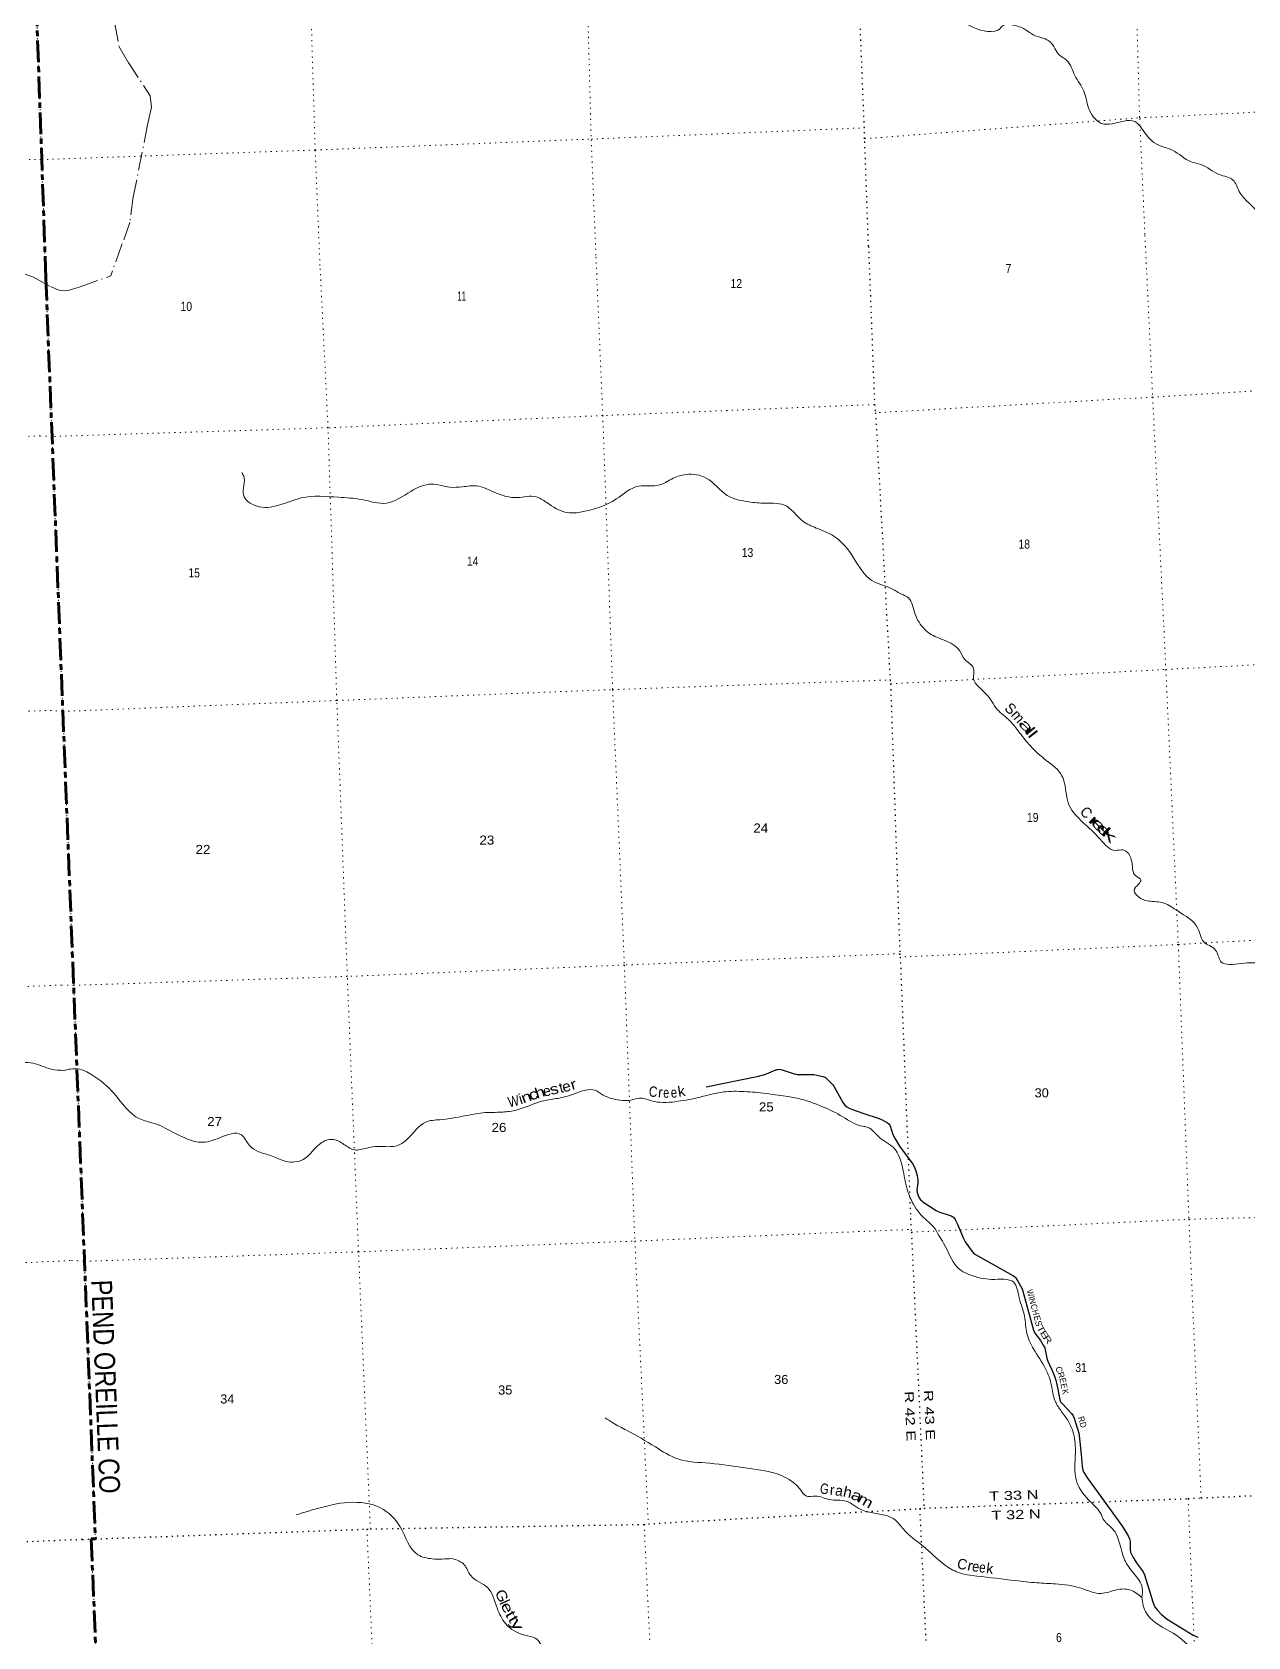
# Model space of a CAD drawing. Header units: feet. Extents: x 733631 to 986127, y 195788 to 388968.
# Drawn here: x 857588 to 880990, y 311815 to 342713 of the extents above; entities that cross this region are included whole.
import ezdxf
from ezdxf.enums import TextEntityAlignment as Align

# ---------------------------------------------------------------- set-up
doc = ezdxf.new("R2010")
doc.units = ezdxf.units.FT
doc.header["$LTSCALE"] = 70
for name, pattern in [('DOT_DASHED', [7.7, 5, -1.2, 0.3, -1.2]), ('DOTTED', [1.5, 0.3, -1.2]), ('LONG_DASH_SHORT_DASH', [9.9, 6, -1.2, 1.5, -1.2])]:
    doc.linetypes.add(name, pattern=pattern)
for name, color, linetype, lineweight in [('11', 7, 'LONG_DASH_SHORT_DASH', 60), ('29', 7, 'Continuous', 25), ('39', 7, 'Continuous', 13), ('44', 7, 'DOT_DASHED', 13), ('6', 7, 'DOTTED', 25), ('7', 7, 'DOTTED', 13)]:
    doc.layers.add(name, color=color, linetype=linetype, lineweight=lineweight)
for name, color, linetype in [('12', 7, 'Continuous'), ('30', 7, 'Continuous'), ('41', 7, 'Continuous')]:
    doc.layers.add(name, color=color, linetype=linetype)

msp = doc.modelspace()

# ---------------------------------------------------------------- linework, layer by layer
at = {"layer": '11'}
for points in [[(856072.3, 378071.98), (856192.83, 378079.02), (857452.27, 345317.99), (857599.36, 345323.04), (857851.76, 337969.91)], [(857851.76, 337969.91), (858806.11, 313701.42), (858725.45, 313701.87), (859634.96, 292032.75)]]:
    msp.add_lwpolyline(points, dxfattribs=at)
at = {"layer": '29'}
for points in [[(870561.84, 322406.31), (871569.28, 322609.39), (871663.7, 322635.71), (871723.27, 322657.52), (871900.38, 322732.28), (871923.35, 322739.18), (871944.75, 322742.46), (871975.05, 322742.63), (872001.48, 322739.18), (872062.53, 322722.65), (872258.83, 322655.26), (872295.14, 322648.62), (872313.98, 322646.07), (872597.76, 322646.07), (872608.1, 322644.92), (872634.7, 322641.13), (872808.01, 322604.68), (872829.84, 322598.36), (872845.92, 322592.03), (872859.13, 322585.14), (872873.49, 322573.64), (873001.02, 322446.03), (873019.47, 322419.44), (873191.15, 322103.04), (873229.08, 322051.14), (873268.15, 322018.95), (873314.1, 321993.66), (873381.31, 321966.9), (873575.4, 321897.48), (873893.77, 321794.37), (873952.89, 321769.49), (873997.7, 321746.5), (874045.95, 321716.61), (874076.85, 321690.24), (874095.35, 321666.02), (874109.14, 321637.28), (874149.41, 321505.32), (874173.49, 321451.04), (874198.76, 321405.06), (874286.49, 321260.26), (874541.15, 320917.62), (874567.53, 320871.27), (874600.88, 320786.56), (874626.16, 320692.29), (874636.34, 320613.57), (874636.51, 320560.09), (874616.97, 320414.08), (874621.8, 320372.94), (874642.25, 320312.92), (874662.94, 320269.23), (874676.72, 320246.24), (874689.36, 320230.15), (874705.62, 320214.66), (874733.02, 320192.21), (874988.36, 320025.48), (875042.08, 320001.38), (875275.31, 319920.9), (875309.78, 319903.66), (875321.76, 319894.69), (875340.8, 319872.62), (875354.58, 319849.63), (875402.85, 319758.5), (875512.08, 319500.3), (875551.05, 319421.96), (875682.03, 319233.43), (875710.75, 319202.39), (875744.53, 319178.1), (876464.3, 318775.24), (876495.47, 318752.9), (876515, 318732.2), (876558.68, 318665.78), (876635.64, 318526.42), (876659.86, 318469.82), (876863.11, 317719.38), (876891.61, 317663.37), (876995.09, 317521.97), (877051.53, 317434.28), (877079.11, 317379.09), (877089.77, 317339.89), (877122.77, 317183.66), (877141.16, 317121.89), (877215.02, 316959.21), (877267.53, 316836.48), (877296.09, 316760.47), (877331.65, 316583.53)], [(877331.65, 316583.53), (877373.23, 316376.63), (877381.28, 316342.16), (877399.06, 316318.43), (877524.22, 316193.98), (877594.98, 316116.83), (877624.85, 316073.14), (877644.67, 316026.99), (877732.85, 315738.61), (877742.16, 315693.69), (877780.21, 315323.88), (877797.5, 315098.55), (877814.43, 315025.84), (877832.82, 314979.86), (877899.64, 314872.36), (878573.65, 313941.2), (878687.62, 313761.24), (878712.89, 313706.06), (878722.17, 313654.2), (878724.38, 313492.23), (878733.57, 313443.95), (878748.11, 313411.04), (878779.53, 313345.08), (878861.27, 313219.56), (878974.85, 313066.87), (878999.27, 313008.83), (879158.67, 312487.45), (879179.35, 312434.57), (879212.66, 312375.94), (879244.83, 312333.4), (879328.71, 312246.03), (879438.46, 312157.68), (879937.08, 311849.46), (880029.54, 311811.47)]]:
    msp.add_lwpolyline(points, dxfattribs=at)
at = {"layer": '39'}
for points in [[(862216.07, 344364.24), (862648.66, 344318.6), (863072.04, 344454.66), (863342.13, 344426.88), (863829.9, 344417.8), (864231.63, 344538.84), (864985.78, 344698.07), (865366.15, 344745.44), (865728.61, 344836.61), (865993.32, 344893.58), (866438.47, 344939.47), (866625.29, 344920.54), (866908.68, 344862.94), (867250.4, 344813.71), (867632.15, 344877.33), (867853.68, 345003.4), (868278.06, 345012.05), (868568.17, 344989.1), (868878.54, 344914.36), (869149.48, 344660.05), (869341.33, 344513.87), (869664.07, 344484.12), (870030.71, 344520.84), (870223.74, 344498.11), (870510.64, 344351.64), (870944.03, 344285.8), (871457.17, 344299.98), (871791.66, 344177.64), (872403.72, 343787.08), (872899.09, 343636.7), (873297.56, 343533.07), (874297.16, 343315.59), (874554.43, 343356.09), (874749.75, 343224.21), (875011.58, 342995.83), (875291.36, 342978.55), (875579.01, 342864.48), (876118.17, 342732), (876201.79, 342765.65), (876267.89, 342832.99), (876473.62, 342847.18), (876693.12, 342768.85), (876883.92, 342648.93), (877188.28, 342521.36), (877359.88, 342273.24), (877501.5, 342169.58), (877658.63, 341878.41), (877832.3, 341577.78), (877921.96, 341253.6), (878168.33, 340955.83), (878605.48, 340999.37), (878814.19, 340989.4), (878942.63, 340860.96), (879223.49, 340560.5), (879539.81, 340437.45), (879896.38, 340216.85), (880086.57, 340163.67), (880440.01, 339971.27), (880703.11, 339864.32), (880825.05, 339644.59), (881003.45, 339429.1), (881248.12, 339123.17), (881302.92, 338889.56)], [(861623.08, 334236.3), (861661.17, 334165.61), (861654.59, 333801.49), (861901.76, 333589.24), (862769.63, 333743.04), (863482.37, 333756.3), (863934.29, 333712.49), (864407.22, 333643.09), (864876.76, 333870.76), (865278.42, 334009.27), (865629.76, 333952.06), (865869.98, 333957.91), (866144.13, 333977.01), (866495.7, 333849.04), (866927.16, 333749.97), (867288.28, 333765.86), (867483.55, 333661.07), (867898.04, 333460.36), (868172.32, 333475.42), (868833.07, 333725.54), (869261.66, 333970.06), (869664.97, 333993.39), (869893.72, 334106.02), (870179.74, 334196.27), (870561.8, 334125.91), (870968.36, 333793.53), (871386.53, 333667.75), (871692.43, 333641.39), (872114.47, 333584.46), (872207.79, 333508.68), (872420.53, 333299.33), (872681.41, 333164.35), (873021.77, 333007.71), (873400.7, 332591.54), (873752.01, 332154.24), (874134.88, 331994.95), (874334.31, 331886.26), (874428.63, 331842.85), (874571.41, 331546.3), (874736.46, 331248.46), (874863.31, 331135.36), (875146.32, 331003.12), (875437.44, 330806.46), (875544.08, 330630.02), (875711.07, 330461.63), (875709.55, 330255.37), (875792.51, 330124.66), (876037.19, 329863.8), (876139.28, 329703.39), (876380.79, 329478.82), (876567.54, 329260.53), (876803.04, 328971.07), (877108.97, 328689.98), (877409.31, 328394.55), (877458.21, 328254.64), (877552.77, 327823.07), (877815.72, 327496.1), (878153.48, 327167.53), (878439, 326956.53), (878584.11, 326967.35), (878643.48, 326943.01), (878766.02, 326647.82), (878826.17, 326471.89), (878929.91, 326386.33), (878885.87, 326310.09), (878803.01, 326184.05), (878879.46, 326067.28), (879082.16, 325982.95), (879372.3, 325943.94), (879639.81, 325790.98), (880028.28, 325455.98), (880166.71, 325169.4), (880281.72, 325110.5), (880387.99, 325008.86), (880477.23, 324807.59), (880634.24, 324762.2), (881087.75, 324795.26), (881485.67, 324670.84), (881750.56, 324473.31), (882172.36, 324297.1), (882395.06, 324092.13), (882453.87, 323831.24), (882785.12, 323516.61), (883042.33, 323306.7), (883328.31, 322954.19)], [(858205.46, 322721.33), (857954.39, 322747.06), (857606.17, 322860.92), (857399.51, 322869.08), (856822.81, 322711.32), (856543.23, 322668.15), (856240.83, 322747.39), (855952.98, 322976.77), (855462.32, 323165.96), (854811.99, 323243.85), (854288.13, 323187.17), (853264.37, 323135.39), (852590.45, 323141.63), (852211.54, 323050.14), (851640.87, 322732.93), (851263.94, 322481.84), (850896.19, 322148.24), (850432.74, 321831.14)], [(858198.13, 322722.08), (858470.14, 322751.02), (858737.32, 322639.13), (859165.03, 322277.12), (859661.44, 321787.98), (859922.66, 321705.57), (860525.65, 321422.09), (860831.41, 321337.09), (861198.29, 321425.95), (861616.72, 321482.12), (861774.9, 321273.01), (861944.25, 321157.26), (862193.3, 321076.47), (862473.46, 320970.42), (862805.69, 321005.58), (863164.91, 321334.76), (863389.34, 321392.66), (863590.34, 321298.17), (863791.72, 321191.56), (864029.03, 321225.62), (864246.22, 321257), (864627.4, 321277.59), (864815.33, 321403.03), (865166.61, 321727.91), (865435.89, 321773.13), (865910.38, 321845.3), (866266.05, 321905.48), (866582.91, 321915.87), (866844.63, 321944.67), (867460.63, 322140.75), (867741.89, 322190.41), (868046.14, 322279.23), (868422, 322340.08), (868580.49, 322248.23), (868900.81, 322149.56), (869135.05, 322153.2), (869273.34, 322188.06), (869511.4, 322135.22), (869962.42, 322119.68), (870384.3, 322194.16), (870899.95, 322306.09), (871295.64, 322315.02), (871715.08, 322276.21), (871950.47, 322243.5), (872316, 322184.72), (872804.01, 322022.82), (873192, 321829.33), (873577.66, 321645.87), (873652.85, 321632.16), (873759.85, 321570.98), (873885.19, 321441.65), (874166.48, 321236.58), (874354.52, 320787.87), (874446.1, 320386.53), (874550.75, 320145.34), (874813.45, 319826.44), (874938.46, 319707.22), (875042.7, 319542.83), (875132.22, 319396.16), (875470.29, 318867.46), (875638.55, 318786.04), (876057.51, 318698.7), (876481.56, 318641.84), (876590.1, 318342.15), (876690.48, 317981.54), (876735.08, 317659.53), (876863.81, 317360.5), (877096.27, 316975.91), (877209.43, 316658.18), (877275.26, 316367.19), (877380.07, 316184.63), (877521.79, 315985.09), (877621.45, 315774.06), (877669.87, 315395.57), (877661.91, 315011.19), (877699.13, 314794.07), (877961.74, 314414.51), (878163.2, 314178.52), (878223.7, 314055.16), (878378, 313904.54), (878617.41, 313301.85), (878795.62, 313034.76), (878957.95, 312759.07), (878951.76, 312572.87)], [(878951.76, 312572.87), (878720.77, 312720.97), (878462.18, 312720.58), (878163.34, 312652.15), (877782.4, 312750.85), (877286.75, 312835.68), (876930.52, 312856.35), (876517.01, 312899.4), (875770.78, 312986.12), (875417.05, 313055.39), (875151.68, 313204.38), (874729.96, 313568.61), (874364.4, 313882.11), (874184.34, 314080.4), (873963.42, 314166.15), (873709.28, 314216.45), (873568.68, 314254.29), (873256.06, 314428.01), (872935.84, 314459.97), (872665.04, 314525.89), (872491.28, 314526.26), (872365.69, 314663.66), (872205.33, 314814.07), (872024.32, 314915.29), (871360.99, 315063.36), (870630.65, 315158.69), (870017.88, 315241.7), (869584.26, 315472.11), (869030.56, 315793.59), (868765.39, 315936.53), (868616.8, 316034.76)], [(865670.7, 313324.12), (865291.09, 313317.74), (865011.77, 313397.53), (864673.44, 313934.31), (864294.17, 314297.91), (863684.73, 314403.27), (863056.32, 314279.56), (862672.04, 314165.88)], [(889495.18, 307889.31), (889270.66, 307966.18), (889231.11, 308065.97), (889232.86, 308201.48), (889175.66, 308284.52), (889137.69, 308398.51), (889077.06, 308525.91), (889063.78, 308689.23), (888909.65, 308771.11), (888517.65, 308899.77), (888323.88, 308830.75), (888169.77, 308785.26), (887988.74, 309013.84), (887909.01, 309233.61), (887908.72, 309496.42), (887794.04, 309735.26), (887608.84, 309777.71), (887444.25, 309744.01), (887340.29, 309772.95), (887328.04, 309903.95), (887236.67, 309981.83), (887074.22, 309944.15), (886910.64, 310005.5), (886784.69, 310217.69), (886754.88, 310582.64), (886832.55, 310934.94), (886901.06, 311003.9), (886968.35, 311111.24), (886910.8, 311269.06), (886902.11, 311351.67), (886856.1, 311400.7), (886822.99, 311488.57), (886818.79, 311557.17), (886794.53, 311621.07), (886720.37, 311602.46), (886699.7, 311680.63), (886627.28, 311797.54), (886599.81, 311962.41), (886607.95, 312150.7), (886530.55, 312170.4), (886418.57, 312134.38), (886289.36, 312194.84), (886231.33, 312304.13), (886134.27, 312307.01), (885975.7, 312528.24), (885875.33, 312571.44), (885789.77, 312530.23), (885677.31, 312635.71), (885735.44, 312777.11), (885859.37, 313072.3), (885826.46, 313154.11), (885715.78, 313140.37), (885652.6, 313221.19), (885648.61, 313346.4), (885606, 313415.76), (885526.18, 313574.88), (885582.11, 313784.95), (885673.55, 314212.5), (885638.41, 314427.67), (885490.21, 314513.79), (885188.01, 314360.34), (884827.24, 314079.62), (884327.58, 313909.59), (883929.81, 313902.61), (883718.91, 313800.68), (883638.66, 313529.16), (883638.57, 313278.47), (883595.88, 312969.78), (883473.36, 312820.2), (883246.47, 312776.37), (883113.76, 312693.17), (882968.92, 312546.9), (882702.21, 312420.9), (882633.74, 312287.24), (882713.94, 312116.01), (882675.21, 311936.83), (882474.97, 311817.05), (882149.34, 311828.61), (881858.18, 311772.57), (881558.11, 311552.47), (881155.04, 311140.98), (880982.66, 311161.61), (880756.54, 311283.59), (880194.04, 311564.35), (879894.99, 311629.35), (879687.76, 311792.37), (879145.27, 312142.53), (878972.73, 312421.93), (878951.76, 312572.87)], [(865670.7, 313324.12), (865904.83, 313204.43), (866030.72, 312994.26), (866353.15, 312766.27), (866537.43, 312372.02), (866702.61, 312070.14), (867073.41, 311845.76), (867273.12, 311791.66), (867426.34, 311548.02), (867527.16, 311300.63), (867880.03, 311194.95), (868151.65, 311040.1), (868368.93, 310814.73), (868585.69, 310732.88), (868761.78, 310532.44), (868779.91, 310090.29), (868892.02, 309932.23), (869224, 309658.06), (869731.86, 309316.87), (870084.36, 308905.9), (870377.71, 308575.87), (870648.37, 308323.95), (870923.25, 308193.47), (871167.62, 308132.74), (871290.18, 307900.22), (871280.72, 307499.62), (871341.19, 307123.55), (871367.44, 306997.04), (871219.53, 306820.35), (871081.59, 306520.66), (870914.27, 306129.03), (870700.95, 305849.11), (870655.35, 305758.66), (870647.8, 305614.87)], [(858815, 306847.68), (858579.36, 306623.36), (858221.87, 306500.37), (857933.07, 306380.03), (857707.54, 306405.66), (857557.55, 306573.68), (857298.87, 306727.38), (857017.12, 307009.55), (856688.18, 307362.66), (856155.4, 307435), (855566.21, 307501.11), (855075.51, 307637.74), (854721.76, 308058.61), (854393.59, 308391.54), (853995.44, 308541.86), (853553.26, 308518.67), (852902.47, 308822.92), (852609.9, 309070.31), (852475.7, 309356.18), (852191.24, 309442.18), (851873.78, 309437.97), (851734.27, 309167.78), (851505.88, 309108.4), (851119.35, 309325.87), (850886.08, 309502.79), (850609.78, 309587.09), (850189.45, 309896.23), (850027.96, 310154.76), (849873.86, 310324.64), (849495.25, 310225.09), (849120.34, 310081.2), (848850.87, 310145.55), (848508.55, 310370.8), (848160.33, 310484.65), (847818.05, 310655.33), (847494.52, 310650.88), (847361.73, 310952.97), (846842.11, 311480.61), (846615.44, 311857.89), (846285.36, 312348.4), (845891.71, 312701.02), (845358.47, 312678.34), (844403.59, 312249.23), (843942.8, 311968.62), (843743.38, 311677.91), (843144.47, 311171.8), (842853.41, 310976.42), (842395.14, 310843.46), (841439, 310715.47), (841101.68, 310433.57), (840562.26, 309824.49), (839946.79, 308925.44), (839745.46, 308470.94), (839611.86, 308205.02)]]:
    msp.add_spline(points, degree=3, dxfattribs=at)
at = {"layer": '44'}
for points in [[(859183.18, 342874.08), (859258.08, 342440.9), (859436.05, 342133.86), (859862.17, 341486.66), (859886.72, 341265.42), (859811.76, 340928.32), (859535.91, 339542.66), (859468.55, 339044.19), (859316.93, 338620.61), (859100.79, 338018.08)], [(857038.31, 337937.53), (857148.27, 338067.28), (857175.1, 338090.75), (857203.26, 338101.54), (857232.3, 338105.69), (857304.05, 338097.45), (857336.04, 338089.08), (857616.33, 337992.06)], [(857616.33, 337992.06), (857939.8, 337813.65), (858060.25, 337761.83), (858130.62, 337739.59), (858205.49, 337732.52), (858273.21, 337739.59), (858347.28, 337756.27), (858514.54, 337810.9), (859100.79, 338018.08)]]:
    msp.add_lwpolyline(points, dxfattribs=at)
at = {"layer": '6'}
for points in [[(873687.17, 338588.82), (873613.29, 340660.81), (873607.09, 340868.92), (873408.36, 345847.64), (873385.42, 346172.43), (873201.25, 351192.18), (873174.57, 351816.22), (872947.64, 356587.48), (872936.72, 357222.26), (872710.21, 361880.25), (872689.75, 362500.49), (872447.92, 367188.22), (872431.18, 367816.7), (872228.19, 372493.83), (872210.57, 373144.52), (871958.49, 378705.77), (871750.93, 383959.26), (871716.6, 384540.19)], [(873687.17, 338588.82), (873803.69, 335542.26), (873822.9, 335383.18), (874103.94, 330239.12), (874112.38, 330164.59), (874290.03, 324968.62), (874298.14, 324904.19), (874505.59, 319660.67), (874513.38, 319606.34), (874755.37, 314293.2)], [(858553.28, 313690.49), (858725.45, 313701.87), (858806.11, 313701.42), (864032.44, 313889.04), (864098.97, 313893.24), (869369.12, 313981.14), (869449.53, 313993.88), (874672.81, 314284.43), (874755.37, 314293.2), (879838.58, 314478.08), (880090.72, 314490.39), (885131.65, 314715.54), (885365.24, 314727.25), (888404.26, 314862.9)], [(874672.81, 314284.43), (874892.79, 309471.95), (875140.43, 304108.45), (875340.93, 298765.64), (875525.54, 293541.59), (875569.28, 292652.64)], [(858553.28, 313690.49), (853485.74, 313468.16), (853390.95, 313460.44), (848157.85, 313229.44), (848076.89, 313230.34), (842987.68, 312992.79)]]:
    msp.add_lwpolyline(points, dxfattribs=at)
at = {"layer": '7'}
for points in [[(878742.04, 346654.85), (878907.18, 341041.62), (879007.93, 338798.33)], [(862883.14, 345499.13), (863036.43, 340441.75), (863131.07, 338176.92)], [(868215.93, 345663.01), (868349.7, 340639.25), (868441.44, 338383.51)], [(857599.36, 345323.04), (857773.53, 340257.83), (857851.76, 337969.91)], [(873613.29, 340660.81), (878904.36, 341061.74), (884227.43, 341318.28), (888137.04, 341523.35)], [(857529.39, 340261.47), (857771.1, 340257.83), (863036.43, 340441.75), (868353.18, 340653.54), (873607.09, 340868.92)], [(879007.93, 338798.33), (879156.93, 335685.45), (879410.85, 330441.43), (879650.25, 325146.4), (879855.13, 319856.3), (880090.72, 314490.39)], [(868441.44, 338383.51), (868571.83, 335330.28), (868762.21, 330051.83), (868987.67, 324750.28), (869189.29, 319435.81), (869449.53, 313993.88)], [(864098.97, 313893.24), (863870.4, 319229.06), (863655.04, 324530.94), (863453.48, 329843.39), (863284.18, 335094.22), (863131.07, 338176.92)], [(857851.76, 337969.91), (857970.78, 334928.24), (858179.22, 329633.81), (858391.54, 324297.7), (858596.11, 319045.39), (858806.11, 313701.42)], [(888348.06, 336236.01), (884411.6, 336005.33), (879156.93, 335685.45), (873822.9, 335383.18)], [(873803.69, 335542.26), (868571.83, 335330.28), (863284.18, 335094.22), (857971.08, 334927.63), (857734.58, 334936.74)], [(842220.64, 334325.85), (847400.34, 334524.47), (852689.85, 334761.7), (857734.58, 334936.74)], [(874112.38, 330164.59), (879410.85, 330441.43), (884679.12, 330715.26), (888560.46, 330914.06)], [(857938.17, 329653.05), (858179.22, 329633.81), (863453.48, 329843.39), (868760.13, 330053.78), (874103.94, 330239.12)], [(842399.57, 329051.21), (847592, 329234.15), (852904.19, 329460.13), (857938.17, 329653.05)], [(888773.09, 325586.88), (884917.34, 325441.9), (879650.25, 325146.4), (874298.14, 324904.19)], [(874290.03, 324968.62), (868987.67, 324750.28), (863655.04, 324530.94), (858385.99, 324359.69), (858141.95, 324365.1)], [(842597.24, 323708.57), (847778.58, 323917.36), (853098.77, 324145.67), (858141.95, 324365.1)], [(874513.38, 319606.34), (879855.13, 319856.3), (885148.09, 319989.42), (888986.54, 320238.64)], [(858346.32, 319061.17), (858596.11, 319045.39), (863870.4, 319229.06), (869189.29, 319435.81), (874505.59, 319660.67)], [(842791.22, 318410.26), (848002.21, 318583.81), (853267.18, 318828.18), (858346.32, 319061.17)], [(879838.58, 314478.08), (880045.33, 309636.85), (880272.49, 304345.46), (880691.71, 299026.35), (880801.46, 296392.91), (880687.82, 293654.26), (880731.16, 292855.89)], [(869369.12, 313981.14), (869594.86, 309241.62), (869823.42, 303905.8), (870068.57, 298493.7), (870255.72, 293316.23), (870260.14, 292444.82)], [(858725.45, 313701.87), (858927.8, 308873.05), (859149.44, 303571.68), (859376.34, 298203.75), (859596.07, 292941), (859599.11, 292900.9), (859634.96, 292032.75)], [(864032.44, 313889.04), (864246.62, 309068.27), (864524.27, 303713.85), (864706.22, 298382.56), (864920.3, 293121.07), (864942.07, 292237.93)]]:
    msp.add_lwpolyline(points, dxfattribs=at)

# ---------------------------------------------------------------- texts
at = {"layer": '12', "width": 0.85}
msp.add_text('PEND OREILLE CO', height=400, rotation=272.252, dxfattribs=at).set_placement((858724.7, 318682.23))
at = {"layer": '30'}
for s, rotation, width, p in [('W', 285.154, 0.8, (876745.34, 318422)), ('N', 285.154, 0.9, (876787.97, 318264.56)), ('C', 285.154, 0.9, (876817.87, 318154.16)), ('H', 285.154, 0.85, (876846.92, 318046.95)), ('T', 296.969, 1.45, (876955.61, 317714.38)), ('E', 302.198, 1.4, (877022.96, 317605.47)), ('R', 306.198, 1.4, (877090.69, 317505.94)), ('E', 282.363, 0.95, (877372.27, 316740.11)), ('E', 281.363, 0.9, (877392.53, 316635.88)), ('K', 281.363, 0.85, (877415.5, 316521.58)), ('R', 287.002, 0.95, (877729.99, 315987.22)), ('D', 287.002, 0.95, (877763.43, 315880.12))]:
    msp.add_text(s, height=120, rotation=rotation, dxfattribs=dict(at, width=width)).set_placement(p, align=Align.CENTER)
for s, rotation, p in [('I', 285.154, (876769.11, 318334.21)), ('E', 285.154, (876878.38, 317934.66)), ('S', 285.154, (876904.5, 317834.33)), ('C', 290.164, (877301.33, 316942.11)), ('R', 288.164, (877339.15, 316839.69))]:
    msp.add_text(s, height=120, rotation=rotation, dxfattribs=at).set_placement(p, align=Align.CENTER)
at = {"layer": '41'}
for s, rotation, p in [('S', 318.108, (876356.32, 329614.19)), ('m', 310.848, (876490.24, 329474.7)), ('C', 314.042, (877808.2, 327618.97)), ('i', 17.353, (867019.74, 322076.23)), ('e', 10.879, (867513.66, 322230.72)), ('t', 15.771, (867797.65, 322294.89)), ('r', 354.754, (869674.39, 322202.13)), ('r', 356.372, (872981.93, 314545.63)), ('a', 350.463, (873107.92, 314531.86)), ('C', 347.014, (875469.94, 313118.39)), ('k', 353.221, (876011.99, 313033.66))]:
    msp.add_text(s, height=200, rotation=rotation, dxfattribs=at).set_placement(p, align=Align.CENTER)
for s, rotation, width, p in [('a', 310.247, 1.95, (876650.67, 329287.7)), ('l', 308.456, 1.55, (876723.37, 329195.38)), ('l', 308.456, 1.55, (876772.34, 329131.29)), ('r', 314.95, 2.25, (877965.23, 327459.57)), ('e', 314.95, 2.05, (878052.5, 327376.99)), ('e', 316.628, 1.95, (878150.99, 327279.94)), ('k', 316.628, 2.2, (878249.44, 327186.93)), ('n', 20.38, 1.3, (867132.98, 322117.53)), ('c', 18.861, 1.3, (867266.1, 322165.95)), ('h', 18.214, 1.25, (867391.78, 322205.23)), ('s', 14.147, 1.25, (867658.4, 322267.2)), ('e', 15.771, 1.1, (867898.28, 322319.14)), ('r', 16.777, 1.25, (868034.14, 322360.59)), ('C', 354.754, 0.85, (869533.58, 322213.52)), ('e', 358.434, 0.75, (869791.54, 322195.1)), ('e', 4.193, 0.8, (869949.29, 322197.87)), ('k', 9.203, 1.05, (870102, 322223.08)), ('W', 12.637, 0.85, (866876.23, 322032.4)), ('G', 352.536, 0.8, (872827.04, 314568.11)), ('h', 347.32, 1.1, (873265.58, 314506.64)), ('a', 337.114, 1.35, (873422.08, 314445.29)), ('m', 329.885, 1.3, (873582.38, 314351.75)), ('r', 347.923, 1.1, (875624.13, 313091.04)), ('e', 351.356, 0.9, (875737.86, 313072.51)), ('e', 353.221, 0.85, (875870.21, 313054.51)), ('G', 294.842, 1.15, (866540.18, 312564.01)), ('l', 294.842, 1.05, (866591.45, 312443.53)), ('e', 296.365, 1.35, (866647.09, 312335.43)), ('t', 298.786, 1.35, (866712.6, 312206.56)), ('y', 298.396, 1.55, (866839.56, 312005.26)), ('t', 300.114, 1.4, (866768.61, 312111.05))]:
    msp.add_text(s, height=200, rotation=rotation, dxfattribs=dict(at, width=width)).set_placement(p, align=Align.CENTER)
at = {"layer": '6', "width": 1.35}
for s, rotation, p in [('R 42 E', 272.608, (874401.58, 316060.6)), ('R 43 E', 272.608, (874774, 316081.99)), ('T 33 N', 2.083, (876488.16, 314454)), ('T 32 N', 2.083, (876531.17, 314082.78))]:
    msp.add_text(s, height=175, rotation=rotation, dxfattribs=at).set_placement(p, align=Align.CENTER)
at = {"layer": '7'}
for s, width, p in [('7', 0.85, (876382.22, 338073.94)), ('11', 0.65, (865857.21, 337544.85)), ('12', 0.85, (871142.78, 337782.86)), ('10', 0.85, (860556.29, 337344.76)), ('13', 0.85, (871358.57, 332605.48)), ('18', 0.85, (876684.62, 332766.82)), ('14', 0.85, (866068.36, 332438.93)), ('15', 0.85, (860706.99, 332214.11)), ('19', 0.85, (876848.25, 327503.68)), ('23', 1.1, (866341.6, 327068.33)), ('24', 1.1, (871613.47, 327301.01)), ('22', 1.1, (860876.73, 326888.45)), ('30', 1.05, (877021.17, 322202.41)), ('25', 1.1, (871720.47, 321931.56)), ('27', 1.1, (861101.76, 321650.45)), ('26', 1.1, (866574.11, 321535.89)), ('31', 0.85, (877778.62, 316913.53)), ('36', 1.05, (872007.27, 316684.06)), ('34', 1.05, (861344.85, 316308.79)), ('35', 1.05, (866694.86, 316481.2)), ('6', 0.85, (877352.33, 311715.18))]:
    msp.add_text(s, height=175, dxfattribs=dict(at, width=width)).set_placement(p, align=Align.CENTER)

doc.saveas('drawing.dxf')
